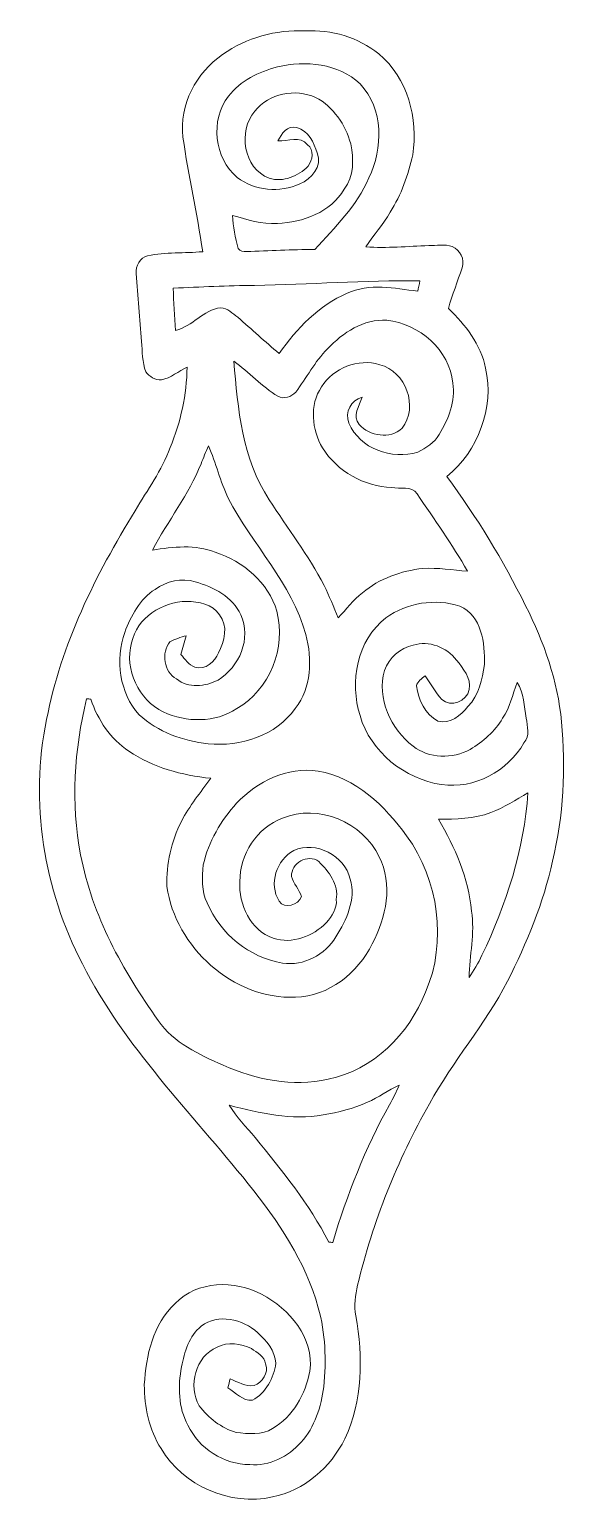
# Model space of a CAD drawing. Header units: centimetres. Extents: x -5.9 to 5.7, y -16 to 15.9.
import ezdxf

# ---------------------------------------------------------------- set-up
doc = ezdxf.new("R2010")
doc.units = ezdxf.units.CM
doc.header["$MEASUREMENT"] = 0
doc.layers.add('Layer 1', color=7, linetype='Continuous')

msp = doc.modelspace()

# ---------------------------------------------------------------- linework, layer by layer
at = {"layer": 'Layer 1', "color": 251, "lineweight": 9}
for points, knots in [([(-1.70624, 15.35223), (-1.18977, 15.71806), (-0.54877, 15.88951), (0.08199, 15.8634), (0.08199, 15.8634), (0.64608, 15.89092), (1.23064, 15.72688), (1.66914, 15.36422), (1.66914, 15.36422), (2.29991, 14.8467), (2.52533, 13.96617), (2.40503, 13.18194), (2.40503, 13.18194), (2.31084, 12.74591), (2.15562, 12.32081), (1.91785, 11.94193), (1.91785, 11.94193), (1.76792, 11.67593), (1.55343, 11.45404), (1.3915, 11.1958), (1.3915, 11.1958), (1.84447, 11.16299), (2.2992, 11.20815), (2.75252, 11.2212), (2.75252, 11.2212), (2.91938, 11.21521), (3.09648, 11.26318), (3.25805, 11.20215), (3.25805, 11.20215), (3.43338, 11.13336), (3.53639, 10.9224), (3.47042, 10.74389), (3.47042, 10.74389), (3.38046, 10.44827), (3.25523, 10.16393), (3.17621, 9.86442), (3.17621, 9.86442), (3.54345, 9.50988), (3.87753, 9.08937), (3.9816, 8.57643), (3.9816, 8.57643), (4.16963, 7.71847), (3.82355, 6.78291), (3.1434, 6.23469), (3.1434, 6.23469), (3.79039, 5.35521), (4.35801, 4.41824), (4.84555, 3.44175), (4.84555, 3.44175), (5.24172, 2.65787), (5.54088, 1.81403), (5.6206, 0.93491), (5.6206, 0.93491), (5.70703, -0.07086), (5.67528, -1.09498), (5.42552, -2.07711), (5.42552, -2.07711), (5.23184, -2.98516), (4.86954, -3.84558), (4.45432, -4.67214), (4.45432, -4.67214), (3.97631, -5.60806), (3.2644, -6.39723), (2.76875, -7.32256), (2.76875, -7.32256), (2.06778, -8.54494), (1.5439, -9.86821), (1.21335, -11.23769), (1.21335, -11.23769), (1.16326, -11.455), (1.12798, -11.68254), (1.17737, -11.90444), (1.17737, -11.90444), (1.33012, -12.78744), (1.328, -13.73712), (0.93713, -14.56086), (0.93713, -14.56086), (0.63233, -15.17751), (0.05624, -15.68022), (-0.62744, -15.81674), (-0.62744, -15.81674), (-1.54643, -16.02171), (-2.55326, -15.5758), (-3.03374, -14.77288), (-3.03374, -14.77288), (-3.29621, -14.36401), (-3.39992, -13.87223), (-3.39746, -13.39104), (-3.39746, -13.39104), (-3.36182, -12.76063), (-3.20731, -12.084), (-2.72929, -11.63421), (-2.72929, -11.63421), (-2.25234, -11.14068), (-1.44589, -11.12621), (-0.86345, -11.4363), (-0.86345, -11.4363), (-0.26056, -11.75239), (0.28096, -12.37469), (0.18289, -13.09965), (0.18289, -13.09965), (0.08481, -13.59001), (-0.17659, -14.08496), (-0.62533, -14.33825), (-0.62533, -14.33825), (-0.85604, -14.48642), (-1.15485, -14.45114), (-1.41273, -14.42292), (-1.41273, -14.42292), (-1.7327, -14.32873), (-2.01174, -14.10824), (-2.21106, -13.84507), (-2.21106, -13.84507), (-2.46189, -13.41891), (-2.28726, -12.7758), (-1.82195, -12.57719), (-1.82195, -12.57719), (-1.59406, -12.46006), (-1.30513, -12.49675), (-1.08217, -12.61141), (-1.08217, -12.61141), (-0.96364, -12.69748), (-0.7936, -12.77721), (-0.77808, -12.94231), (-0.77808, -12.94231), (-0.70047, -13.13987), (-0.84969, -13.33883), (-1.02432, -13.41115), (-1.02432, -13.41115), (-1.21341, -13.4362), (-1.37463, -13.33143), (-1.54008, -13.26228), (-1.54008, -13.26228), (-1.55701, -13.32684), (-1.57324, -13.39175), (-1.58912, -13.45701), (-1.58912, -13.45701), (-1.42754, -13.55897), (-1.26774, -13.74665), (-1.05854, -13.72654), (-1.05854, -13.72654), (-0.76609, -13.57131), (-0.59569, -13.24676), (-0.55548, -12.92714), (-0.55548, -12.92714), (-0.56465, -12.65938), (-0.76044, -12.43713), (-0.94953, -12.26639), (-0.94953, -12.26639), (-1.26491, -11.97605), (-1.80713, -11.84235), (-2.16697, -12.12669), (-2.16697, -12.12669), (-2.43226, -12.3373), (-2.52892, -12.68549), (-2.59347, -13.00264), (-2.59347, -13.00264), (-2.67073, -13.42421), (-2.6665, -13.88352), (-2.45377, -14.26664), (-2.45377, -14.26664), (-2.21706, -14.77358), (-1.67625, -15.11366), (-1.11781, -15.11824), (-1.11781, -15.11824), (-0.69624, -15.1507), (-0.28207, -14.94997), (-0.01008, -14.63423), (-0.01008, -14.63423), (0.29295, -14.30933), (0.42242, -13.86377), (0.48275, -13.43373), (0.48275, -13.43373), (0.53743, -12.864), (0.5212, -12.28121), (0.36386, -11.72805), (0.36386, -11.72805), (0.08693, -10.72546), (-0.51067, -9.85127), (-1.15202, -9.04694), (-1.15202, -9.04694), (-2.39486, -7.50389), (-3.82996, -6.08537), (-4.73378, -4.29996), (-4.73378, -4.29996), (-5.5748, -2.692), (-5.87854, -0.79653), (-5.50883, 0.98571), (-5.50883, 0.98571), (-5.1998, 2.60531), (-4.45367, 4.10179), (-3.59431, 5.49456), (-3.59431, 5.49456), (-3.32902, 5.94047), (-3.02281, 6.36769), (-2.83971, 6.85699), (-2.83971, 6.85699), (-2.61041, 7.40838), (-2.47953, 8.00069), (-2.47353, 8.59865), (-2.47353, 8.59865), (-2.65839, 8.50764), (-2.82066, 8.36159), (-3.02669, 8.32102), (-3.02669, 8.32102), (-3.15686, 8.31925), (-3.29197, 8.38699), (-3.36253, 8.49776), (-3.36253, 8.49776), (-3.4479, 8.70449), (-3.43626, 8.93309), (-3.4599, 9.15075), (-3.4599, 9.15075), (-3.48565, 9.6404), (-3.53821, 10.12759), (-3.57314, 10.61619), (-3.57314, 10.61619), (-3.5869, 10.77847), (-3.492, 10.96544), (-3.32478, 11.00424), (-3.32478, 11.00424), (-2.9332, 11.08044), (-2.53103, 11.05857), (-2.13486, 11.08962), (-2.13486, 11.08962), (-2.2541, 11.919), (-2.44707, 12.73638), (-2.56102, 13.56541), (-2.56102, 13.56541), (-2.64957, 14.26567), (-2.27527, 14.961), (-1.70624, 15.35223), (-1.70624, 15.35223), (-1.70624, 15.35223), (-1.70624, 15.35223), (-1.70624, 15.35223)], [0, 0, 0, 0, 0.01666667, 0.01666667, 0.01666667, 0.01666667, 0.03333333, 0.03333333, 0.03333333, 0.03333333, 0.05, 0.05, 0.05, 0.05, 0.06666667, 0.06666667, 0.06666667, 0.06666667, 0.08333333, 0.08333333, 0.08333333, 0.08333333, 0.1, 0.1, 0.1, 0.1, 0.11666667, 0.11666667, 0.11666667, 0.11666667, 0.13333333, 0.13333333, 0.13333333, 0.13333333, 0.15, 0.15, 0.15, 0.15, 0.16666667, 0.16666667, 0.16666667, 0.16666667, 0.18333333, 0.18333333, 0.18333333, 0.18333333, 0.2, 0.2, 0.2, 0.2, 0.21666667, 0.21666667, 0.21666667, 0.21666667, 0.23333333, 0.23333333, 0.23333333, 0.23333333, 0.25, 0.25, 0.25, 0.25, 0.26666667, 0.26666667, 0.26666667, 0.26666667, 0.28333333, 0.28333333, 0.28333333, 0.28333333, 0.3, 0.3, 0.3, 0.3, 0.31666667, 0.31666667, 0.31666667, 0.31666667, 0.33333333, 0.33333333, 0.33333333, 0.33333333, 0.35, 0.35, 0.35, 0.35, 0.36666667, 0.36666667, 0.36666667, 0.36666667, 0.38333333, 0.38333333, 0.38333333, 0.38333333, 0.4, 0.4, 0.4, 0.4, 0.41666667, 0.41666667, 0.41666667, 0.41666667, 0.43333333, 0.43333333, 0.43333333, 0.43333333, 0.45, 0.45, 0.45, 0.45, 0.46666667, 0.46666667, 0.46666667, 0.46666667, 0.48333333, 0.48333333, 0.48333333, 0.48333333, 0.5, 0.5, 0.5, 0.5, 0.51666667, 0.51666667, 0.51666667, 0.51666667, 0.53333333, 0.53333333, 0.53333333, 0.53333333, 0.55, 0.55, 0.55, 0.55, 0.56666667, 0.56666667, 0.56666667, 0.56666667, 0.58333333, 0.58333333, 0.58333333, 0.58333333, 0.6, 0.6, 0.6, 0.6, 0.61666667, 0.61666667, 0.61666667, 0.61666667, 0.63333333, 0.63333333, 0.63333333, 0.63333333, 0.65, 0.65, 0.65, 0.65, 0.66666667, 0.66666667, 0.66666667, 0.66666667, 0.68333333, 0.68333333, 0.68333333, 0.68333333, 0.7, 0.7, 0.7, 0.7, 0.71666667, 0.71666667, 0.71666667, 0.71666667, 0.73333333, 0.73333333, 0.73333333, 0.73333333, 0.75, 0.75, 0.75, 0.75, 0.76666667, 0.76666667, 0.76666667, 0.76666667, 0.78333333, 0.78333333, 0.78333333, 0.78333333, 0.8, 0.8, 0.8, 0.8, 0.81666667, 0.81666667, 0.81666667, 0.81666667, 0.83333333, 0.83333333, 0.83333333, 0.83333333, 0.85, 0.85, 0.85, 0.85, 0.86666667, 0.86666667, 0.86666667, 0.86666667, 0.88333333, 0.88333333, 0.88333333, 0.88333333, 0.9, 0.9, 0.9, 0.9, 0.91666667, 0.91666667, 0.91666667, 0.91666667, 0.93333333, 0.93333333, 0.93333333, 0.93333333, 0.95, 0.95, 0.95, 0.95, 0.96666667, 0.96666667, 0.96666667, 0.96666667, 1, 1, 1, 1]), ([(-0.51949, 15.08553), (-0.91778, 14.97582), (-1.32524, 14.79025), (-1.57571, 14.44806), (-1.57571, 14.44806), (-1.98141, 13.93583), (-1.8858, 13.1135), (-1.38909, 12.69581), (-1.38909, 12.69581), (-1.01021, 12.40548), (-0.46764, 12.35715), (-0.03654, 12.55647), (-0.03654, 12.55647), (0.21781, 12.6623), (0.45417, 12.93288), (0.34164, 13.22498), (0.34164, 13.22498), (0.27038, 13.44582), (0.14549, 13.70793), (-0.09898, 13.77073), (-0.09898, 13.77073), (-0.31136, 13.83211), (-0.43024, 13.63773), (-0.50926, 13.48357), (-0.50926, 13.48357), (-0.29971, 13.4751), (-0.02208, 13.6021), (0.12926, 13.40172), (0.12926, 13.40172), (0.28166, 13.29342), (0.23686, 13.07152), (0.14514, 12.93747), (0.14514, 12.93747), (-0.07182, 12.72686), (-0.39391, 12.5794), (-0.698, 12.67959), (-0.698, 12.67959), (-1.25715, 12.8916), (-1.3778, 13.69488), (-1.00633, 14.12527), (-1.00633, 14.12527), (-0.70717, 14.51191), (-0.13285, 14.62163), (0.3046, 14.42337), (0.3046, 14.42337), (0.69477, 14.22405), (0.95018, 13.83317), (1.06377, 13.41971), (1.06377, 13.41971), (1.12868, 13.09234), (1.14138, 12.71592), (0.92654, 12.43864), (0.92654, 12.43864), (0.6295, 11.94545), (0.03331, 11.72003), (-0.51914, 11.70204), (-0.51914, 11.70204), (-0.85604, 11.6717), (-1.1746, 11.78529), (-1.4921, 11.87596), (-1.4921, 11.87596), (-1.47341, 11.63395), (-1.43601, 11.39195), (-1.36616, 11.15947), (-1.36616, 11.15947), (-1.33759, 11.09103), (-1.25116, 11.09667), (-1.18977, 11.09385), (-1.18977, 11.09385), (-0.69765, 11.11078), (-0.20623, 11.13865), (0.2866, 11.13865), (0.2866, 11.13865), (0.72264, 11.61561), (1.19677, 12.07951), (1.45465, 12.68558), (1.45465, 12.68558), (1.7718, 13.32094), (1.77427, 14.17995), (1.26838, 14.71723), (1.26838, 14.71723), (0.79601, 15.16208), (0.08834, 15.2284), (-0.51949, 15.08553), (-0.51949, 15.08553), (-0.51949, 15.08553), (-0.51949, 15.08553), (-0.51949, 15.08553)], [0, 0, 0, 0, 0.04347826, 0.04347826, 0.04347826, 0.04347826, 0.08695652, 0.08695652, 0.08695652, 0.08695652, 0.13043478, 0.13043478, 0.13043478, 0.13043478, 0.17391304, 0.17391304, 0.17391304, 0.17391304, 0.2173913, 0.2173913, 0.2173913, 0.2173913, 0.26086957, 0.26086957, 0.26086957, 0.26086957, 0.30434783, 0.30434783, 0.30434783, 0.30434783, 0.34782609, 0.34782609, 0.34782609, 0.34782609, 0.39130435, 0.39130435, 0.39130435, 0.39130435, 0.43478261, 0.43478261, 0.43478261, 0.43478261, 0.47826087, 0.47826087, 0.47826087, 0.47826087, 0.52173913, 0.52173913, 0.52173913, 0.52173913, 0.56521739, 0.56521739, 0.56521739, 0.56521739, 0.60869565, 0.60869565, 0.60869565, 0.60869565, 0.65217391, 0.65217391, 0.65217391, 0.65217391, 0.69565217, 0.69565217, 0.69565217, 0.69565217, 0.73913043, 0.73913043, 0.73913043, 0.73913043, 0.7826087, 0.7826087, 0.7826087, 0.7826087, 0.82608696, 0.82608696, 0.82608696, 0.82608696, 0.86956522, 0.86956522, 0.86956522, 0.86956522, 0.91304348, 0.91304348, 0.91304348, 0.91304348, 1, 1, 1, 1]), ([(-1.01197, 10.36289), (-1.59864, 10.36042), (-2.1839, 10.32444), (-2.76986, 10.30539), (-2.76986, 10.30539), (-2.76422, 9.99953), (-2.74587, 9.69367), (-2.72012, 9.38887), (-2.72012, 9.38887), (-2.35888, 9.47919), (-2.1204, 9.8309), (-1.74575, 9.88029), (-1.74575, 9.88029), (-1.59899, 9.87042), (-1.49104, 9.75224), (-1.37674, 9.67286), (-1.37674, 9.67286), (-1.07582, 9.41569), (-0.78831, 9.14334), (-0.48104, 8.89322), (-0.48104, 8.89322), (-0.09969, 9.42874), (0.37339, 9.92933), (0.98687, 10.1925), (0.98687, 10.1925), (1.47017, 10.41158), (2.00781, 10.30786), (2.51263, 10.23484), (2.51263, 10.23484), (2.52886, 10.30998), (2.54473, 10.38512), (2.56026, 10.46061), (2.56026, 10.46061), (1.36822, 10.48143), (0.17936, 10.37559), (-1.01197, 10.36289), (-1.01197, 10.36289), (-1.01197, 10.36289), (-1.01197, 10.36289), (-1.01197, 10.36289)], [0, 0, 0, 0, 0.09090909, 0.09090909, 0.09090909, 0.09090909, 0.18181818, 0.18181818, 0.18181818, 0.18181818, 0.27272727, 0.27272727, 0.27272727, 0.27272727, 0.36363636, 0.36363636, 0.36363636, 0.36363636, 0.45454545, 0.45454545, 0.45454545, 0.45454545, 0.54545455, 0.54545455, 0.54545455, 0.54545455, 0.63636364, 0.63636364, 0.63636364, 0.63636364, 0.72727273, 0.72727273, 0.72727273, 0.72727273, 0.81818182, 0.81818182, 0.81818182, 0.81818182, 1, 1, 1, 1]), ([(0.56353, 8.99165), (0.28625, 8.71683), (0.11127, 8.363), (-0.12509, 8.05608), (-0.12509, 8.05608), (-0.21646, 7.95624), (-0.38332, 7.89592), (-0.50856, 7.96542), (-0.50856, 7.96542), (-0.85604, 8.17849), (-1.12909, 8.48894), (-1.46247, 8.72177), (-1.46247, 8.72177), (-1.37674, 7.69872), (-1.27867, 6.61181), (-0.69729, 5.73163), (-0.69729, 5.73163), (-0.30007, 5.11603), (0.14796, 4.53077), (0.48804, 3.87954), (0.48804, 3.87954), (0.60551, 3.65271), (0.69159, 3.41176), (0.79531, 3.17893), (0.79531, 3.17893), (0.96464, 3.36414), (1.12022, 3.56416), (1.31848, 3.72079), (1.31848, 3.72079), (1.68254, 4.03265), (2.15527, 4.19175), (2.62623, 4.24608), (2.62623, 4.24608), (2.94866, 4.2616), (3.26934, 4.21609), (3.58966, 4.18646), (3.58966, 4.18646), (3.25981, 4.76431), (2.87211, 5.30759), (2.49817, 5.85757), (2.49817, 5.85757), (2.3814, 6.03925), (2.1281, 5.95846), (1.95277, 5.99339), (1.95277, 5.99339), (1.35693, 6.01632), (0.77414, 6.34299), (0.45523, 6.84923), (0.45523, 6.84923), (0.22522, 7.24187), (0.16595, 7.78021), (0.43477, 8.16791), (0.43477, 8.16791), (0.68771, 8.57995), (1.22605, 8.79303), (1.69136, 8.6491), (1.69136, 8.6491), (2.2544, 8.51081), (2.53944, 7.73435), (2.17361, 7.27644), (2.17361, 7.27644), (1.91926, 7.03302), (1.46841, 7.10534), (1.24863, 7.35934), (1.24863, 7.35934), (1.08988, 7.5375), (1.25074, 7.76151), (1.31248, 7.94637), (1.31248, 7.94637), (1.07894, 7.8804), (0.92125, 7.62499), (1.02708, 7.38721), (1.02708, 7.38721), (1.25392, 6.83617), (1.9623, 6.57971), (2.51193, 6.76244), (2.51193, 6.76244), (2.69184, 6.85099), (2.87423, 6.96388), (2.9783, 7.14168), (2.9783, 7.14168), (3.17691, 7.47012), (3.33707, 7.85994), (3.27216, 8.25081), (3.27216, 8.25081), (3.20266, 8.96942), (2.54191, 9.53175), (1.84447, 9.61112), (1.84447, 9.61112), (1.34282, 9.63829), (0.89373, 9.34266), (0.56353, 8.99165), (0.56353, 8.99165), (0.56353, 8.99165), (0.56353, 8.99165), (0.56353, 8.99165)], [0, 0, 0, 0, 0.04, 0.04, 0.04, 0.04, 0.08, 0.08, 0.08, 0.08, 0.12, 0.12, 0.12, 0.12, 0.16, 0.16, 0.16, 0.16, 0.2, 0.2, 0.2, 0.2, 0.24, 0.24, 0.24, 0.24, 0.28, 0.28, 0.28, 0.28, 0.32, 0.32, 0.32, 0.32, 0.36, 0.36, 0.36, 0.36, 0.4, 0.4, 0.4, 0.4, 0.44, 0.44, 0.44, 0.44, 0.48, 0.48, 0.48, 0.48, 0.52, 0.52, 0.52, 0.52, 0.56, 0.56, 0.56, 0.56, 0.6, 0.6, 0.6, 0.6, 0.64, 0.64, 0.64, 0.64, 0.68, 0.68, 0.68, 0.68, 0.72, 0.72, 0.72, 0.72, 0.76, 0.76, 0.76, 0.76, 0.8, 0.8, 0.8, 0.8, 0.84, 0.84, 0.84, 0.84, 0.88, 0.88, 0.88, 0.88, 0.92, 0.92, 0.92, 0.92, 1, 1, 1, 1]), ([(-2.00822, 6.89403), (-2.06819, 6.76738), (-2.11934, 6.6365), (-2.17155, 6.50633), (-2.17155, 6.50633), (-2.43437, 5.83958), (-2.88946, 5.27443), (-3.22107, 4.64401), (-3.22107, 4.64401), (-2.77304, 4.71351), (-2.29608, 4.7689), (-1.86287, 4.59674), (-1.86287, 4.59674), (-1.25751, 4.40342), (-0.71811, 3.94199), (-0.5329, 3.3211), (-0.5329, 3.3211), (-0.32899, 2.53581), (-0.68142, 1.61894), (-1.39967, 1.21889), (-1.39967, 1.21889), (-1.86322, 0.90598), (-2.49223, 0.91727), (-2.98859, 1.14622), (-2.98859, 1.14622), (-3.5234, 1.40834), (-3.83243, 2.05851), (-3.67156, 2.63671), (-3.67156, 2.63671), (-3.56502, 3.17928), (-3.01187, 3.52888), (-2.48164, 3.53453), (-2.48164, 3.53453), (-2.222, 3.53347), (-1.92567, 3.47561), (-1.77044, 3.2456), (-1.77044, 3.2456), (-1.57889, 3.00889), (-1.66179, 2.6674), (-1.79337, 2.42328), (-1.79337, 2.42328), (-1.87416, 2.2296), (-2.07666, 2.04545), (-2.30208, 2.11495), (-2.30208, 2.11495), (-2.44107, 2.15481), (-2.51692, 2.28993), (-2.609, 2.38976), (-2.609, 2.38976), (-2.57301, 2.52558), (-2.52856, 2.65823), (-2.49082, 2.79334), (-2.49082, 2.79334), (-2.61147, 2.75771), (-2.73141, 2.7189), (-2.84359, 2.66211), (-2.84359, 2.66211), (-3.03586, 2.42187), (-2.97624, 2.01194), (-2.70107, 1.85954), (-2.70107, 1.85954), (-2.44637, 1.64822), (-2.08018, 1.69338), (-1.80255, 1.83484), (-1.80255, 1.83484), (-1.34394, 2.11248), (-1.07406, 2.73796), (-1.31183, 3.24454), (-1.31183, 3.24454), (-1.4914, 3.6326), (-1.89815, 3.84779), (-2.29432, 3.95469), (-2.29432, 3.95469), (-2.58959, 4.05099), (-2.9145, 3.96739), (-3.16356, 3.79488), (-3.16356, 3.79488), (-3.49412, 3.58427), (-3.68709, 3.22126), (-3.82149, 2.86496), (-3.82149, 2.86496), (-4.0321, 2.27229), (-3.93368, 1.55932), (-3.50999, 1.08413), (-3.50999, 1.08413), (-3.10465, 0.70984), (-2.55608, 0.52251), (-2.01598, 0.45513), (-2.01598, 0.45513), (-1.31995, 0.39339), (-0.55124, 0.63117), (-0.13391, 1.22136), (-0.13391, 1.22136), (0.21852, 1.6701), (0.23333, 2.28605), (0.0954, 2.81804), (0.0954, 2.81804), (-0.20446, 3.93034), (-1.06595, 4.75867), (-1.58136, 5.76373), (-1.58136, 5.76373), (-1.75669, 6.1278), (-1.84841, 6.52397), (-2.00822, 6.89403), (-2.00822, 6.89403), (-2.00822, 6.89403), (-2.00822, 6.89403), (-2.00822, 6.89403)], [0, 0, 0, 0, 0.03571429, 0.03571429, 0.03571429, 0.03571429, 0.07142857, 0.07142857, 0.07142857, 0.07142857, 0.10714286, 0.10714286, 0.10714286, 0.10714286, 0.14285714, 0.14285714, 0.14285714, 0.14285714, 0.17857143, 0.17857143, 0.17857143, 0.17857143, 0.21428571, 0.21428571, 0.21428571, 0.21428571, 0.25, 0.25, 0.25, 0.25, 0.28571429, 0.28571429, 0.28571429, 0.28571429, 0.32142857, 0.32142857, 0.32142857, 0.32142857, 0.35714286, 0.35714286, 0.35714286, 0.35714286, 0.39285714, 0.39285714, 0.39285714, 0.39285714, 0.42857143, 0.42857143, 0.42857143, 0.42857143, 0.46428571, 0.46428571, 0.46428571, 0.46428571, 0.5, 0.5, 0.5, 0.5, 0.53571429, 0.53571429, 0.53571429, 0.53571429, 0.57142857, 0.57142857, 0.57142857, 0.57142857, 0.60714286, 0.60714286, 0.60714286, 0.60714286, 0.64285714, 0.64285714, 0.64285714, 0.64285714, 0.67857143, 0.67857143, 0.67857143, 0.67857143, 0.71428571, 0.71428571, 0.71428571, 0.71428571, 0.75, 0.75, 0.75, 0.75, 0.78571429, 0.78571429, 0.78571429, 0.78571429, 0.82142857, 0.82142857, 0.82142857, 0.82142857, 0.85714286, 0.85714286, 0.85714286, 0.85714286, 0.89285714, 0.89285714, 0.89285714, 0.89285714, 0.92857143, 0.92857143, 0.92857143, 0.92857143, 1, 1, 1, 1]), ([(1.82436, 3.17928), (1.19818, 2.69703), (1.03873, 1.79004), (1.26591, 1.06579), (1.26591, 1.06579), (1.49416, 0.28051), (2.23111, -0.30475), (3.0298, -0.4247), (3.0298, -0.4247), (3.73995, -0.52489), (4.45679, -0.13542), (4.80886, 0.47841), (4.80886, 0.47841), (4.9475, 0.62976), (4.87942, 0.83648), (4.8586, 1.01252), (4.8586, 1.01252), (4.81204, 1.27075), (4.80745, 1.55227), (4.66246, 1.77981), (4.66246, 1.77981), (4.56121, 1.52087), (4.51041, 1.23935), (4.34778, 1.00829), (4.34778, 1.00829), (4.18021, 0.72571), (3.92656, 0.5017), (3.64505, 0.3366), (3.64505, 0.3366), (3.26581, 0.12987), (2.75711, 0.13199), (2.41103, 0.40715), (2.41103, 0.40715), (1.9309, 0.77651), (1.61905, 1.43938), (1.79685, 2.04298), (1.79685, 2.04298), (1.88963, 2.31603), (2.13339, 2.52735), (2.41456, 2.58908), (2.41456, 2.58908), (2.75464, 2.69492), (3.13987, 2.54463), (3.35295, 2.26735), (3.35295, 2.26735), (3.48806, 2.08496), (3.67786, 1.87788), (3.62353, 1.62953), (3.62353, 1.62953), (3.57873, 1.37906), (3.22242, 1.22842), (3.03157, 1.41574), (3.03157, 1.41574), (2.88975, 1.5685), (2.79485, 1.75794), (2.67173, 1.9248), (2.67173, 1.9248), (2.60294, 1.86377), (2.5024, 1.81015), (2.48688, 1.71172), (2.48688, 1.71172), (2.52392, 1.4101), (2.66997, 1.09295), (2.95078, 0.94761), (2.95078, 0.94761), (3.21713, 0.87317), (3.44573, 1.07426), (3.59883, 1.26405), (3.59883, 1.26405), (3.83308, 1.50747), (3.90857, 1.85001), (3.95761, 2.17245), (3.95761, 2.17245), (3.96572, 2.62824), (3.90081, 3.22126), (3.42315, 3.43011), (3.42315, 3.43011), (2.89398, 3.60473), (2.27627, 3.50772), (1.82436, 3.17928), (1.82436, 3.17928), (1.82436, 3.17928), (1.82436, 3.17928), (1.82436, 3.17928)], [0, 0, 0, 0, 0.04545455, 0.04545455, 0.04545455, 0.04545455, 0.09090909, 0.09090909, 0.09090909, 0.09090909, 0.13636364, 0.13636364, 0.13636364, 0.13636364, 0.18181818, 0.18181818, 0.18181818, 0.18181818, 0.22727273, 0.22727273, 0.22727273, 0.22727273, 0.27272727, 0.27272727, 0.27272727, 0.27272727, 0.31818182, 0.31818182, 0.31818182, 0.31818182, 0.36363636, 0.36363636, 0.36363636, 0.36363636, 0.40909091, 0.40909091, 0.40909091, 0.40909091, 0.45454545, 0.45454545, 0.45454545, 0.45454545, 0.5, 0.5, 0.5, 0.5, 0.54545455, 0.54545455, 0.54545455, 0.54545455, 0.59090909, 0.59090909, 0.59090909, 0.59090909, 0.63636364, 0.63636364, 0.63636364, 0.63636364, 0.68181818, 0.68181818, 0.68181818, 0.68181818, 0.72727273, 0.72727273, 0.72727273, 0.72727273, 0.77272727, 0.77272727, 0.77272727, 0.77272727, 0.81818182, 0.81818182, 0.81818182, 0.81818182, 0.86363636, 0.86363636, 0.86363636, 0.86363636, 0.90909091, 0.90909091, 0.90909091, 0.90909091, 1, 1, 1, 1]), ([(-4.64452, 1.43232), (-4.90981, 0.33095), (-4.99307, -0.82616), (-4.77329, -1.94305), (-4.77329, -1.94305), (-4.52423, -3.25468), (-3.86559, -4.44778), (-3.09477, -5.52093), (-3.09477, -5.52093), (-2.7681, -6.0067), (-2.21036, -6.2547), (-1.69601, -6.4893), (-1.69601, -6.4893), (-0.98834, -6.79657), (-0.19176, -6.96731), (0.57376, -6.78846), (0.57376, -6.78846), (1.5499, -6.59796), (2.32319, -5.81161), (2.68373, -4.90921), (2.68373, -4.90921), (3.15257, -3.81454), (2.96877, -2.48845), (2.27204, -1.53101), (2.27204, -1.53101), (1.80743, -0.88472), (1.17243, -0.27195), (0.35822, -0.13401), (0.35822, -0.13401), (-0.30712, -0.031), (-0.95306, -0.35485), (-1.40109, -0.82581), (-1.40109, -0.82581), (-1.74363, -1.20187), (-2.00822, -1.65625), (-2.12216, -2.15437), (-2.12216, -2.15437), (-2.14615, -2.42848), (-2.16732, -2.72728), (-2.03997, -2.98163), (-2.03997, -2.98163), (-1.75916, -3.64838), (-1.12345, -4.16379), (-0.40837, -4.28091), (-0.40837, -4.28091), (0.0506, -4.35182), (0.50956, -4.10135), (0.74627, -3.714), (0.74627, -3.714), (0.97628, -3.34676), (1.18125, -2.90578), (1.05601, -2.46411), (1.05601, -2.46411), (0.93148, -1.95681), (0.3173, -1.63473), (-0.16777, -1.84639), (-0.16777, -1.84639), (-0.53819, -2.04995), (-0.71458, -2.57206), (-0.48245, -2.94353), (-0.48245, -2.94353), (-0.36568, -3.1231), (-0.05841, -3.02608), (0.00121, -2.8437), (0.00121, -2.8437), (-0.05242, -2.68953), (-0.17201, -2.565), (-0.21505, -2.40766), (-0.21505, -2.40766), (-0.23163, -2.12509), (0.14126, -1.90707), (0.37374, -2.08805), (0.37374, -2.08805), (0.59246, -2.29901), (0.80695, -2.5837), (0.75262, -2.90825), (0.75262, -2.90825), (0.77344, -3.10158), (0.6542, -3.26209), (0.54307, -3.40496), (0.54307, -3.40496), (0.2478, -3.70095), (-0.19635, -3.87945), (-0.61157, -3.74434), (-0.61157, -3.74434), (-1.09946, -3.57571), (-1.36546, -3.01303), (-1.33159, -2.52055), (-1.33159, -2.52055), (-1.333, -1.93247), (-0.96717, -1.35286), (-0.40731, -1.14895), (-0.40731, -1.14895), (0.35998, -0.83357), (1.32906, -1.23468), (1.6762, -1.98327), (1.6762, -1.98327), (1.98734, -2.57417), (1.82895, -3.29807), (1.5305, -3.86287), (1.5305, -3.86287), (1.22499, -4.49505), (0.58929, -4.99952), (-0.13109, -5.01892), (-0.13109, -5.01892), (-1.48187, -5.06761), (-2.71977, -3.93872), (-2.91062, -2.6225), (-2.91062, -2.6225), (-2.91944, -2.1392), (-2.81749, -1.64954), (-2.59524, -1.2188), (-2.59524, -1.2188), (-2.42026, -0.88472), (-2.18355, -0.59015), (-1.96094, -0.28817), (-1.96094, -0.28817), (-2.58466, -0.22573), (-3.20766, -0.05146), (-3.73401, 0.29673), (-3.73401, 0.29673), (-4.13017, 0.56202), (-4.40111, 0.97442), (-4.55527, 1.41962), (-4.55527, 1.41962), (-4.5775, 1.4228), (-4.6223, 1.42915), (-4.64452, 1.43232), (-4.64452, 1.43232), (-4.64452, 1.43232), (-4.64452, 1.43232), (-4.64452, 1.43232)], [0, 0, 0, 0, 0.02941176, 0.02941176, 0.02941176, 0.02941176, 0.05882353, 0.05882353, 0.05882353, 0.05882353, 0.08823529, 0.08823529, 0.08823529, 0.08823529, 0.11764706, 0.11764706, 0.11764706, 0.11764706, 0.14705882, 0.14705882, 0.14705882, 0.14705882, 0.17647059, 0.17647059, 0.17647059, 0.17647059, 0.20588235, 0.20588235, 0.20588235, 0.20588235, 0.23529412, 0.23529412, 0.23529412, 0.23529412, 0.26470588, 0.26470588, 0.26470588, 0.26470588, 0.29411765, 0.29411765, 0.29411765, 0.29411765, 0.32352941, 0.32352941, 0.32352941, 0.32352941, 0.35294118, 0.35294118, 0.35294118, 0.35294118, 0.38235294, 0.38235294, 0.38235294, 0.38235294, 0.41176471, 0.41176471, 0.41176471, 0.41176471, 0.44117647, 0.44117647, 0.44117647, 0.44117647, 0.47058824, 0.47058824, 0.47058824, 0.47058824, 0.5, 0.5, 0.5, 0.5, 0.52941176, 0.52941176, 0.52941176, 0.52941176, 0.55882353, 0.55882353, 0.55882353, 0.55882353, 0.58823529, 0.58823529, 0.58823529, 0.58823529, 0.61764706, 0.61764706, 0.61764706, 0.61764706, 0.64705882, 0.64705882, 0.64705882, 0.64705882, 0.67647059, 0.67647059, 0.67647059, 0.67647059, 0.70588235, 0.70588235, 0.70588235, 0.70588235, 0.73529412, 0.73529412, 0.73529412, 0.73529412, 0.76470588, 0.76470588, 0.76470588, 0.76470588, 0.79411765, 0.79411765, 0.79411765, 0.79411765, 0.82352941, 0.82352941, 0.82352941, 0.82352941, 0.85294118, 0.85294118, 0.85294118, 0.85294118, 0.88235294, 0.88235294, 0.88235294, 0.88235294, 0.91176471, 0.91176471, 0.91176471, 0.91176471, 0.94117647, 0.94117647, 0.94117647, 0.94117647, 1, 1, 1, 1]), ([(4.09237, -1.02901), (3.73077, -1.16624), (3.3406, -1.1673), (2.9596, -1.17365), (2.9596, -1.17365), (3.32331, -1.78042), (3.61012, -2.44611), (3.67644, -3.15731), (3.67644, -3.15731), (3.75088, -3.63709), (3.63235, -4.1137), (3.62459, -4.59312), (3.62459, -4.59312), (3.72583, -4.4386), (3.82355, -4.28126), (3.8994, -4.11264), (3.8994, -4.11264), (4.42821, -3.01126), (4.81521, -1.82452), (4.89635, -0.59968), (4.89635, -0.59968), (4.63353, -0.75208), (4.37777, -0.9207), (4.09237, -1.02901), (4.09237, -1.02901), (4.09237, -1.02901), (4.09237, -1.02901), (4.09237, -1.02901)], [0, 0, 0, 0, 0.125, 0.125, 0.125, 0.125, 0.25, 0.25, 0.25, 0.25, 0.375, 0.375, 0.375, 0.375, 0.5, 0.5, 0.5, 0.5, 0.625, 0.625, 0.625, 0.625, 0.75, 0.75, 0.75, 0.75, 1, 1, 1, 1]), ([(1.42749, -7.2894), (1.12445, -7.42945), (0.79496, -7.49966), (0.46899, -7.56316), (0.46899, -7.56316), (-0.21469, -7.67922), (-0.90226, -7.52506), (-1.5616, -7.35255), (-1.5616, -7.35255), (-1.40849, -7.61008), (-1.19048, -7.81927), (-1.00315, -8.0514), (-1.00315, -8.0514), (-0.41437, -8.75907), (0.16348, -9.48791), (0.58929, -10.30812), (0.58929, -10.30812), (0.61116, -10.31024), (0.6542, -10.31447), (0.67572, -10.31659), (0.67572, -10.31659), (0.98934, -9.28965), (1.37386, -8.27824), (1.90338, -7.34161), (1.90338, -7.34161), (1.97817, -7.20332), (2.05543, -7.06609), (2.10976, -6.91828), (2.10976, -6.91828), (1.8734, -7.02552), (1.66385, -7.18251), (1.42749, -7.2894)], [0, 0, 0, 0, 0.11111111, 0.11111111, 0.11111111, 0.11111111, 0.22222222, 0.22222222, 0.22222222, 0.22222222, 0.33333333, 0.33333333, 0.33333333, 0.33333333, 0.44444444, 0.44444444, 0.44444444, 0.44444444, 0.55555556, 0.55555556, 0.55555556, 0.55555556, 0.66666667, 0.66666667, 0.66666667, 0.66666667, 0.77777778, 0.77777778, 0.77777778, 0.77777778, 1, 1, 1, 1])]:
    msp.add_open_spline(points, degree=3, knots=knots, dxfattribs=at)

doc.saveas('drawing.dxf')
